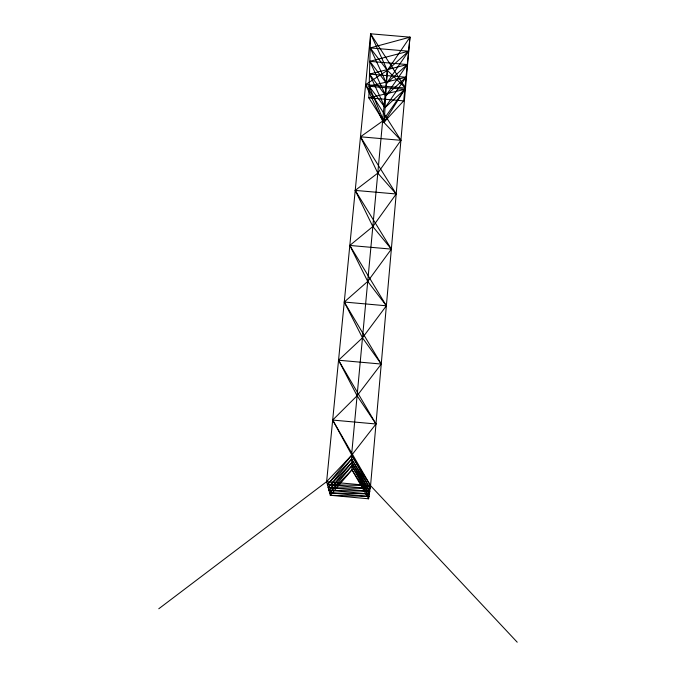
<?xml version="1.0" encoding="UTF-8"?>
<svg xmlns="http://www.w3.org/2000/svg" width="676" height="676" viewBox="0 0 676 676"><rect width="100%" height="100%" fill="white"/><g stroke="black" fill="none" stroke-linecap="round" stroke-linejoin="round"><path stroke-width="1.01" d="M517.216 642.2L370.558 485.664L332.676 420.066L375.983 423.987L338.549 360.224L381.247 364.051L362.48 337.814L344.261 302.037L386.376 305.789L349.813 245.447L391.353 249.114L372.822 226.553L355.221 190.395L396.204 193.978L360.485 136.805L400.919 140.312L382.624 121.08L365.606 84.627L405.515 88.057L387.34 70.38L370.211 47.92L408.6 51.199L387.34 70.38L365.606 84.627L400.919 140.312L377.791 173.124L355.221 190.395L391.353 249.114L367.719 281.427L344.261 302.037L381.247 364.051L357.089 395.764L332.676 420.066L370.135 488.587L327.438 484.684L351.554 455.354L375.983 423.987L357.089 395.764L338.549 360.224L362.48 337.814L386.376 305.789L367.719 281.427L349.813 245.447L372.822 226.553L396.204 193.978L377.791 173.124L360.485 136.805L382.624 121.08L405.515 88.057L370.6 33.8L368.842 97.876L384.154 122.052L403.682 100.876L409.986 37.163L370.6 33.8L326.626 481.65L330.277 495.288L368.631 498.803L370.558 485.664L409.986 37.163L370.211 47.92L386.537 83.418L407.273 64.541L369.84 61.339L385.776 95.815L406.022 77.241L369.493 74.106L385.05 107.628L404.823 89.342L369.155 86.274L384.154 122.052L404.823 89.342L368.842 97.876L403.682 100.876M384.154 122.052L387.34 70.38L370.6 33.8M409.986 37.163L387.34 70.38L351.554 455.354L351.968 469.845L368.631 498.803M351.968 469.845L329.626 492.846L369.341 493.97L351.85 465.823L329.626 492.846L368.978 496.446L351.968 469.845L330.277 495.288L368.978 496.446L351.85 465.823L328.933 490.269L369.341 493.97L351.757 462.519L328.206 487.557L369.721 491.351L351.655 459.038L327.438 484.684L370.558 485.664L351.554 455.354L326.626 481.65L158.784 608.763M326.626 481.65L370.558 485.664M408.6 51.199L386.537 83.418L369.84 61.339L408.6 51.199M407.273 64.541L385.776 95.815L369.493 74.106L407.273 64.541M406.022 77.241L385.05 107.628L369.155 86.274L406.022 77.241M351.655 459.038L328.206 487.557L370.135 488.587L351.655 459.038M351.757 462.519L328.933 490.269L369.721 491.351L351.757 462.519"/></g></svg>
